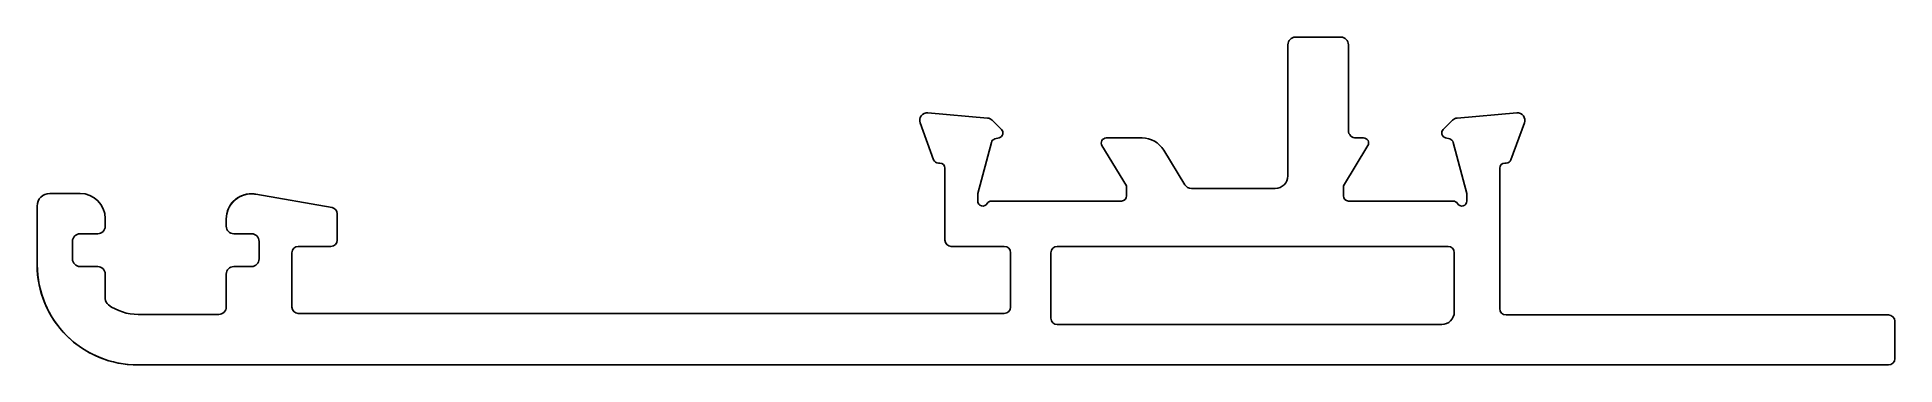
# Model space of a CAD drawing. Header units: inches. Extents: x -34.5 to 39.2, y 0 to 13.
import ezdxf

# ---------------------------------------------------------------- set-up
doc = ezdxf.new("R2010")
doc.units = ezdxf.units.IN
doc.header["$MEASUREMENT"] = 0
doc.layers.add('FRAME', color=4, linetype='Continuous')

msp = doc.modelspace()

# ---------------------------------------------------------------- linework, layer by layer
at = {"color": 7}
for p, q in [((15.104, 7.519), (15.104, 12.719)), ((15.404, 13.019), (17.204, 13.019)), ((17.504, 12.719), (17.504, 9.319)), ((1.055, 8.151), (0.522, 9.617)), ((0.83, 10.018), (3.196, 9.811)), ((3.382, 9.724), (3.745, 9.361)), ((21.262, 9.361), (21.626, 9.724)), ((21.812, 9.811), (24.178, 10.018)), ((24.486, 9.617), (23.952, 8.151)), ((3.656, 9.026), (3.487, 8.981)), ((7.901, 9.019), (9.326, 9.019)), ((17.804, 9.019), (18.107, 9.019)), ((21.521, 8.981), (21.352, 9.026)), ((3.345, 8.839), (2.804, 6.819)), ((8.704, 7.119), (7.73, 8.715)), ((10.18, 8.54), (11.02, 7.163)), ((18.278, 8.715), (17.304, 7.119)), ((22.204, 6.819), (21.663, 8.839)), ((1.304, 8.019), (1.243, 8.019)), ((1.504, 4.969), (1.504, 7.819)), ((23.504, 7.819), (23.504, 2.25)), ((23.764, 8.019), (23.704, 8.019)), ((-33.996, 6.819), (-32.796, 6.819)), ((-25.823, 6.789), (-22.803, 6.256)), ((2.804, 6.819), (2.804, 6.519)), ((8.704, 6.719), (8.704, 7.119)), ((11.276, 7.019), (14.604, 7.019)), ((17.304, 7.119), (17.304, 6.719)), ((22.204, 6.519), (22.204, 6.819)), ((-34.496, 3.988), (-34.496, 6.319)), ((-22.596, 6.01), (-22.596, 4.969)), ((3.35, 6.519), (8.504, 6.519)), ((17.504, 6.519), (21.657, 6.519)), ((-32.096, 5.219), (-32.796, 5.219)), ((-31.796, 5.819), (-31.796, 5.519)), ((-26.996, 5.519), (-26.996, 5.809)), ((-25.996, 5.219), (-26.696, 5.219)), ((-33.096, 4.919), (-33.096, 4.219)), ((-25.696, 4.219), (-25.696, 4.919)), ((-24.396, 4.469), (-24.396, 2.309)), ((-22.846, 4.719), (-24.146, 4.719)), ((3.857, 4.719), (1.754, 4.719)), ((4.107, 2.309), (4.107, 4.469)), ((-32.796, 3.919), (-32.096, 3.919)), ((-26.696, 3.919), (-25.996, 3.919)), ((-31.796, 3.619), (-31.796, 2.644)), ((-26.996, 2.319), (-26.996, 3.619)), ((-30.496, 2.019), (-27.296, 2.019)), ((-24.146, 2.059), (3.857, 2.059)), ((23.754, 2), (38.924, 2)), ((39.174, 1.75), (39.174, 0.269)), ((38.924, 0.019), (-30.522, 0.019))]:
    msp.add_line(p, q, dxfattribs=at)
for centre, radius, start, end in [((15.404, 12.719), 0.3, 90, 180), ((17.204, 12.719), 0.3, 360, 90), ((0.804, 9.719), 0.3, 85, 200), ((3.169, 9.512), 0.3, 45, 85), ((21.838, 9.512), 0.3, 95, 135), ((24.204, 9.719), 0.3, 340, 95), ((3.538, 8.787), 0.2, 105, 165), ((3.604, 9.219), 0.2, 285, 45), ((7.901, 8.819), 0.2, 90, 211.4), ((9.326, 8.019), 1, 31.4, 90), ((17.804, 9.319), 0.3, 180, 270), ((18.107, 8.819), 0.2, 328.6, 90), ((21.404, 9.219), 0.2, 135, 255), ((21.469, 8.787), 0.2, 15, 75), ((1.243, 8.219), 0.2, 200, 270), ((23.764, 8.219), 0.2, 270, 340), ((1.304, 7.819), 0.2, 360, 90), ((14.604, 7.519), 0.5, 270, 0), ((23.704, 7.819), 0.2, 90, 180), ((-33.996, 6.319), 0.5, 90, 180), ((-32.796, 5.819), 1, 360, 90), ((-26.001, 5.809), 0.995, 89.70646, 180), ((-26.002, 5.742), 1.062, 80.29354, 89.70646), ((8.504, 6.719), 0.2, 270, 0), ((11.276, 7.319), 0.3, 211.4, 270), ((17.504, 6.719), 0.2, 180, 270), ((-22.846, 6.01), 0.25, 360, 80), ((3.004, 6.519), 0.2, 180, 330), ((3.35, 6.319), 0.2, 90, 150), ((21.657, 6.319), 0.2, 30, 90), ((22.004, 6.519), 0.2, 210, 0), ((-32.796, 4.919), 0.3, 90, 180), ((-32.096, 5.519), 0.3, 270, 360), ((-26.696, 5.519), 0.3, 180, 270), ((-25.996, 4.919), 0.3, 0, 90), ((-24.146, 4.469), 0.25, 90, 180), ((-22.846, 4.969), 0.25, 270, 0), ((1.754, 4.969), 0.25, 180, 270), ((3.857, 4.469), 0.25, 0, 90), ((-30.522, 3.993), 3.974, 180.06717, 270), ((-32.796, 4.219), 0.3, 180, 270), ((-32.096, 3.619), 0.3, 0, 90), ((-26.696, 3.619), 0.3, 90, 180), ((-25.996, 4.219), 0.3, 270, 360), ((-31.496, 2.644), 0.3, 180, 233.96812), ((-30.496, 4.019), 2, 233.96812, 270), ((-27.296, 2.319), 0.3, 270, 360), ((-24.146, 2.309), 0.25, 180, 270), ((3.857, 2.309), 0.25, 270, 0), ((23.754, 2.25), 0.25, 180, 270), ((38.924, 1.75), 0.25, 0, 90), ((38.924, 0.269), 0.25, 270, 0)]:
    msp.add_arc(centre, radius, start, end, dxfattribs=at)
at = {"layer": 'FRAME', "color": 7}
for p, q in [((15.104, 12.719), (15.104, 7.519)), ((17.204, 13.019), (15.404, 13.019)), ((17.504, 9.319), (17.504, 12.719)), ((0.522, 9.617), (1.055, 8.151)), ((3.196, 9.811), (0.83, 10.018)), ((3.745, 9.361), (3.382, 9.724)), ((21.626, 9.724), (21.262, 9.361)), ((24.178, 10.018), (21.812, 9.811)), ((23.952, 8.151), (24.486, 9.617)), ((3.487, 8.981), (3.656, 9.026)), ((9.326, 9.019), (7.901, 9.019)), ((18.107, 9.019), (17.804, 9.019)), ((21.352, 9.026), (21.521, 8.981)), ((2.804, 6.819), (3.345, 8.839)), ((7.73, 8.715), (8.704, 7.119)), ((11.02, 7.163), (10.18, 8.54)), ((17.304, 7.119), (18.278, 8.715)), ((21.663, 8.839), (22.204, 6.819)), ((1.243, 8.019), (1.304, 8.019)), ((1.504, 7.819), (1.504, 4.969)), ((23.504, 2.25), (23.504, 7.819)), ((23.704, 8.019), (23.764, 8.019)), ((-32.796, 6.819), (-33.996, 6.819)), ((-22.803, 6.256), (-25.823, 6.789)), ((2.804, 6.519), (2.804, 6.819)), ((8.704, 7.119), (8.704, 6.719)), ((14.604, 7.019), (11.276, 7.019)), ((17.304, 6.719), (17.304, 7.119)), ((22.204, 6.819), (22.204, 6.519)), ((-34.496, 6.319), (-34.496, 3.988)), ((-22.596, 4.969), (-22.596, 6.01)), ((8.504, 6.519), (3.35, 6.519)), ((21.657, 6.519), (17.504, 6.519)), ((-32.796, 5.219), (-32.096, 5.219)), ((-31.796, 5.519), (-31.796, 5.819)), ((-26.996, 5.809), (-26.996, 5.519)), ((-26.696, 5.219), (-25.996, 5.219)), ((-33.096, 4.219), (-33.096, 4.919)), ((-25.696, 4.919), (-25.696, 4.219)), ((-24.396, 2.309), (-24.396, 4.469)), ((-24.146, 4.719), (-22.846, 4.719)), ((1.754, 4.719), (3.857, 4.719)), ((4.107, 4.469), (4.107, 2.309)), ((5.707, 4.469), (5.707, 1.869)), ((21.454, 4.719), (5.957, 4.719)), ((21.704, 2.119), (21.704, 4.469)), ((-32.096, 3.919), (-32.796, 3.919)), ((-25.996, 3.919), (-26.696, 3.919)), ((-31.796, 2.644), (-31.796, 3.619)), ((-26.996, 3.619), (-26.996, 2.319)), ((-27.296, 2.019), (-30.496, 2.019)), ((3.857, 2.059), (-24.146, 2.059)), ((5.957, 1.619), (21.204, 1.619)), ((38.924, 2), (23.754, 2)), ((39.174, 0.269), (39.174, 1.75)), ((-30.496, 0.019), (38.924, 0.019))]:
    msp.add_line(p, q, dxfattribs=at)
for centre, radius, start, end in [((15.404, 12.719), 0.3, 90, 180), ((17.204, 12.719), 0.3, 0, 90), ((0.804, 9.719), 0.3, 85, 200), ((3.169, 9.512), 0.3, 45, 85), ((21.838, 9.512), 0.3, 95, 135), ((24.204, 9.719), 0.3, 340, 95), ((3.538, 8.787), 0.2, 105, 165), ((3.604, 9.219), 0.2, 285, 45), ((7.901, 8.819), 0.2, 90, 211.4), ((9.326, 8.019), 1, 31.4, 90), ((17.804, 9.319), 0.3, 180, 270), ((18.107, 8.819), 0.2, 328.6, 90), ((21.404, 9.219), 0.2, 135, 255), ((21.469, 8.787), 0.2, 15, 75), ((1.243, 8.219), 0.2, 200, 270), ((23.764, 8.219), 0.2, 270, 340), ((1.304, 7.819), 0.2, 0, 90), ((14.604, 7.519), 0.5, 270, 360), ((23.704, 7.819), 0.2, 90, 180), ((-33.996, 6.319), 0.5, 90, 180), ((-32.796, 5.819), 1, 0, 90), ((-25.996, 5.804), 1, 80, 180), ((8.504, 6.719), 0.2, 270, 0), ((11.276, 7.319), 0.3, 211.4, 270), ((17.504, 6.719), 0.2, 180, 270), ((-22.846, 6.01), 0.25, 360, 80), ((3.004, 6.519), 0.2, 180, 330), ((3.35, 6.319), 0.2, 90, 150), ((21.657, 6.319), 0.2, 30, 90), ((22.004, 6.519), 0.2, 210, 0), ((-32.796, 4.919), 0.3, 90, 180), ((-32.096, 5.519), 0.3, 270, 360), ((-26.696, 5.519), 0.3, 180, 270), ((-25.996, 4.919), 0.3, 360, 90), ((-24.146, 4.469), 0.25, 90, 180), ((-22.846, 4.969), 0.25, 270, 0), ((1.754, 4.969), 0.25, 180, 270), ((3.857, 4.469), 0.25, 0, 90), ((5.957, 4.469), 0.25, 90, 180), ((21.454, 4.469), 0.25, 360, 90), ((-30.522, 3.993), 3.974, 180.0659, 270.38137), ((-32.796, 4.219), 0.3, 180, 270), ((-32.096, 3.619), 0.3, 0, 90), ((-26.696, 3.619), 0.3, 90, 180), ((-25.996, 4.219), 0.3, 270, 360), ((-31.496, 2.644), 0.3, 180, 233.96812), ((-30.496, 4.019), 2, 233.96812, 270), ((-27.296, 2.319), 0.3, 270, 360), ((-24.146, 2.309), 0.25, 180, 270), ((3.857, 2.309), 0.25, 270, 0), ((23.754, 2.25), 0.25, 180, 270), ((5.957, 1.869), 0.25, 180, 270), ((21.204, 2.119), 0.5, 270, 360), ((38.924, 1.75), 0.25, 0, 90), ((38.924, 0.269), 0.25, 270, 0)]:
    msp.add_arc(centre, radius, start, end, dxfattribs=at)

doc.saveas('drawing.dxf')
